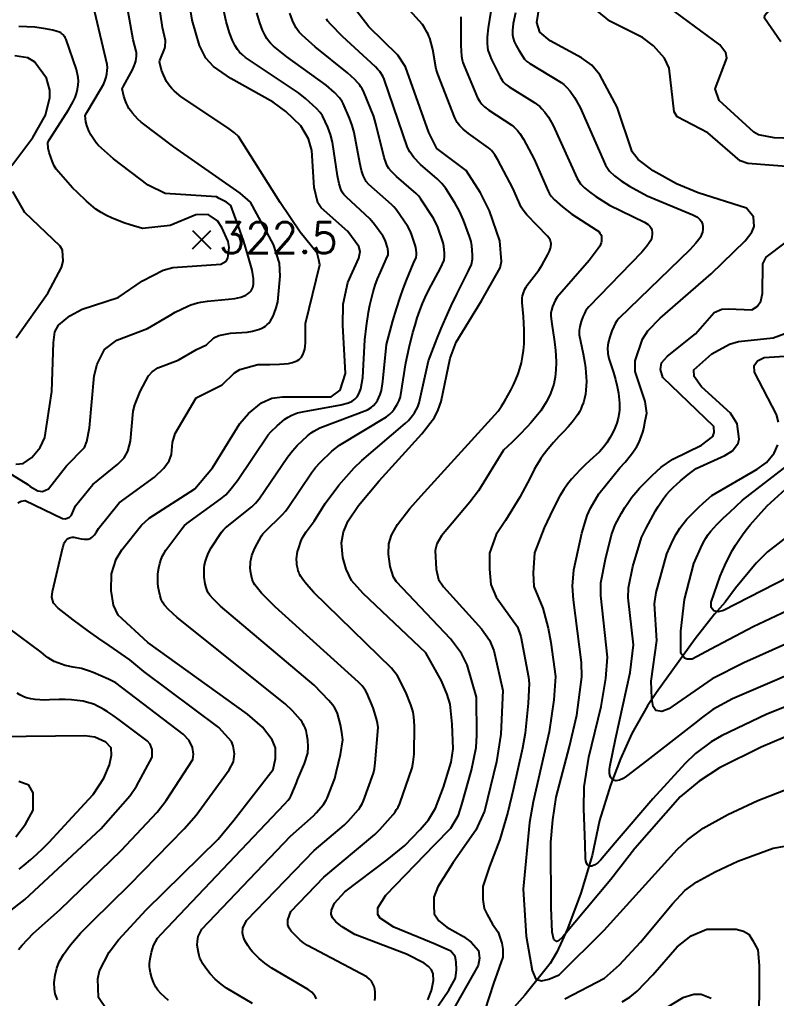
# Model space of a CAD drawing. Extents: x 197794 to 200030, y 561152 to 563931.
# Drawn here: x 199314.4 to 199535.1, y 561378.2 to 561663.4 of the extents above; entities that cross this region are included whole.
import ezdxf

# ---------------------------------------------------------------- set-up
doc = ezdxf.new("R2010")
doc.units = 0
for name, color, linetype in [('E0022112', 5, 'CONTINUOUS'), ('F0017111', 30, 'CONTINUOUS'), ('F0017114', 7, 'CONTINUOUS'), ('F0027132', 7, 'CONTINUOUS'), ('F0027217', 7, 'CONTINUOUS')]:
    doc.layers.add(name, color=color, linetype=linetype)
doc.styles.add('NGSW', font='romans.shx', dxfattribs={"bigfont": 'ngsw.shx'})

# ---------------------------------------------------------------- blocks, each defined once
blk = doc.blocks.new('F0027217')
at = {"layer": 'F0027217'}
for p, q in [((-2.652, 2.652), (2.652, -2.652)), ((-2.652, -2.652), (2.652, 2.652))]:
    blk.add_line(p, q, dxfattribs=at)

msp = doc.modelspace()

# ---------------------------------------------------------------- linework, layer by layer
at = {"layer": 'E0022112', "flags": 128}
msp.add_lwpolyline([(199548.03, 561520.37), (199532.52, 561508.29), (199529.25, 561504.99), (199523.17, 561497.78), (199520.18, 561493.64), (199517.03, 561490.13), (199511.46, 561482.98), (199500.18, 561467.35), (199497.53, 561463.42), (199492.96, 561455.37), (199489.64, 561448.04), (199486.79, 561440.33), (199483.56, 561430.06), (199481.35, 561419.84), (199478.07, 561408.92), (199474.2, 561398.47), (199471.11, 561391.66), (199469.15, 561388.37), (199461.78, 561379.17), (199456.31, 561373.04)], dxfattribs=at)
at = {"layer": 'F0017111'}
for points, elevation in [([(199357.874, 561377.62), (199356.671, 561378.631), (199355.613, 561379.657), (199354.764, 561380.583), (199354.116, 561381.479), (199353.559, 561382.651), (199353.035, 561384.168), (199352.623, 561385.624), (199352.387, 561386.691), (199352.288, 561387.485), (199352.298, 561388.369), (199352.48, 561389.748), (199352.881, 561391.676), (199353.485, 561393.654), (199354.687, 561395.782), (199355.686, 561396.959), (199391.68, 561434.799), (199392.756, 561436.016), (199393.244, 561436.674), (199393.406, 561436.932), (199393.622, 561437.354), (199395.185, 561441.003), (199395.454, 561441.918), (199397.531, 561446.627), (199398.503, 561449.651), (199398.566, 561451.545), (199398.456, 561453.481), (199398.237, 561455.112), (199397.979, 561456.285), (199397.719, 561457.055), (199397.455, 561457.628), (199397.172, 561458.149), (199396.839, 561458.675), (199396.329, 561459.348), (199393.979, 561461.998), (199391.85, 561464.085), (199360.382, 561489.188), (199357.865, 561491.548), (199356.694, 561492.83), (199356.111, 561493.658), (199355.72, 561494.47), (199355.381, 561495.516), (199355.088, 561496.805), (199354.873, 561498.094), (199354.756, 561499.163), (199354.716, 561500.048), (199354.747, 561501.704), (199354.827, 561502.58), (199355.008, 561503.625), (199355.321, 561504.883), (199355.722, 561506.146), (199356.139, 561507.173), (199356.558, 561507.976), (199357.064, 561508.791), (199361.71, 561515.025), (199362.46, 561515.864), (199363.242, 561516.576), (199373.163, 561523.753), (199374.581, 561524.976), (199375.748, 561526.264), (199378.025, 561529.108), (199386.912, 561542.406), (199387.693, 561543.308), (199389.496, 561545.047), (199391.816, 561546.962), (199392.778, 561547.589), (199393.639, 561548.049), (199394.488, 561548.435), (199395.425, 561548.772), (199396.952, 561549.139), (199408.079, 561551.18), (199410.337, 561551.735), (199411.439, 561552.219), (199412.186, 561552.775), (199412.824, 561553.453), (199413.384, 561554.354), (199413.954, 561555.823), (199414.528, 561559.157), (199415.09, 561570.096), (199415.601, 561574.142), (199416.212, 561578.158), (199416.587, 561580.145), (199417.024, 561582.113), (199417.536, 561584.058), (199418.136, 561585.977), (199418.845, 561587.903), (199419.631, 561589.805), (199421.334, 561593.571), (199421.879, 561594.852), (199421.95, 561595.334), (199421.93, 561595.749), (199421.813, 561596.612), (199421.731, 561597.004), (199421.135, 561598.882), (199420.859, 561599.52), (199420.309, 561600.405), (199417.912, 561603.701), (199416.554, 561605.319), (199409.745, 561611.608), (199408.991, 561612.425), (199408.535, 561613.095), (199408.111, 561614.011), (199407.64, 561615.51), (199407.134, 561617.85), (199405.713, 561627.647), (199405.138, 561629.957), (199404.364, 561632), (199402.763, 561635.304), (199402.084, 561636.307), (199401.049, 561637.441), (199397.841, 561640.438), (199395.764, 561642.014), (199380.318, 561652.315), (199379.293, 561653.204), (199378.596, 561653.916), (199377.977, 561654.688), (199377.313, 561655.737), (199376.555, 561657.277), (199375.689, 561659.537), (199374.713, 561662.849), (199368.491, 561691.657)], 295), ([(199325.452, 561377.796), (199325.152, 561378.53), (199324.859, 561379.506), (199324.596, 561380.942), (199324.544, 561382.844), (199324.807, 561384.997), (199325.287, 561387.02), (199325.999, 561388.846), (199327.27, 561390.994), (199329.324, 561393.83), (199332.201, 561397.221), (199335.738, 561400.675), (199346.482, 561411.349), (199362.415, 561427.595), (199365.932, 561431.593), (199375.539, 561444.795), (199376.823, 561447.158), (199377.1, 561449.511), (199376.744, 561451.829), (199376.197, 561453.034), (199372.578, 561457.154), (199350.644, 561473.456), (199346.57, 561476.871), (199340.532, 561481.006), (199337.535, 561483.102), (199334.564, 561485.235), (199330.103, 561488.556), (199325.682, 561491.933), (199324.32, 561493.355), (199323.877, 561495.15), (199324.042, 561496.744), (199327.057, 561509.566), (199327.097, 561509.817), (199327.337, 561510.632), (199327.505, 561511.003), (199327.71, 561511.346), (199327.957, 561511.657), (199328.248, 561511.933), (199328.589, 561512.171), (199328.972, 561512.363), (199329.382, 561512.5), (199329.803, 561512.57), (199330.232, 561512.569), (199330.659, 561512.508), (199331.506, 561512.287), (199332.374, 561512.114), (199333.219, 561511.994), (199334.02, 561511.981), (199334.397, 561512.031), (199334.754, 561512.129), (199335.172, 561512.323), (199335.559, 561512.591), (199335.92, 561512.923), (199336.259, 561513.307), (199336.889, 561514.191), (199337.484, 561515.159), (199343.448, 561522.553), (199353.783, 561530.123), (199356.52, 561532.736), (199358.028, 561534.877), (199358.698, 561536.705), (199359.013, 561540.167), (199359.828, 561542.815), (199365.885, 561553.237), (199373.463, 561557.002), (199377.098, 561560.438), (199378.683, 561561.454), (199383.886, 561562.875), (199387.373, 561562.933), (199390.204, 561562.989), (199391.556, 561563.076), (199392.83, 561563.236), (199394.002, 561563.492), (199394.542, 561563.663), (199395.046, 561563.867), (199395.512, 561564.108), (199395.936, 561564.387), (199396.316, 561564.709), (199396.647, 561565.075), (199397.06, 561565.73), (199397.367, 561566.484), (199397.582, 561567.324), (199397.722, 561568.234), (199397.801, 561569.202), (199397.835, 561570.212), (199397.826, 561572.303), (199397.782, 561574.836), (199401.947, 561591.894), (199401.694, 561593.409), (199401.189, 561595.302), (199396.264, 561601.485), (199390.455, 561610.066), (199378.264, 561629.281), (199377.065, 561630.368), (199375.147, 561631.814), (199361.596, 561640.913), (199360.298, 561641.937), (199359.482, 561642.662), (199358.846, 561643.301), (199358.288, 561643.95), (199357.778, 561644.64), (199357.31, 561645.39), (199356.855, 561646.243), (199356.381, 561647.279), (199355.862, 561648.66), (199355.212, 561651.063), (199355.345, 561651.479), (199356.744, 561655.104), (199356.86, 561655.55), (199356.925, 561655.932), (199356.999, 561656.745), (199356.998, 561657.068), (199356.968, 561657.346), (199356.113, 561661.103), (199353.183, 561681.128)], 305), ([(199313.962, 561522.558), (199314.875, 561523.09), (199316.092, 561523.242), (199326.911, 561518.004), (199327.823, 561517.912), (199328.993, 561518.39), (199329.55, 561518.997), (199330.701, 561521.693), (199335.788, 561527.947), (199343.077, 561533.843), (199344.959, 561535.707), (199346.048, 561537.691), (199346.746, 561540.582), (199347.564, 561549.321), (199348, 561551.189), (199349.616, 561555.077), (199351.988, 561559.563), (199353.073, 561560.74), (199354.79, 561561.893), (199360.72, 561564.184), (199365.995, 561567.303), (199368.912, 561568.59), (199371.121, 561570.683), (199372.5, 561571.382), (199375.982, 561572.049), (199379.261, 561572.212), (199380.839, 561572.365), (199382.342, 561572.603), (199383.746, 561572.955), (199384.404, 561573.183), (199385.026, 561573.45), (199385.612, 561573.76), (199386.158, 561574.116), (199386.66, 561574.521), (199387.115, 561574.98), (199387.585, 561575.585), (199387.996, 561576.257), (199388.357, 561576.987), (199388.675, 561577.765), (199389.22, 561579.428), (199389.697, 561581.168), (199390.455, 561588.614), (199390.202, 561592.399), (199388.434, 561597.825), (199381.741, 561610.192), (199378.71, 561612.842), (199359.417, 561626.273), (199349.909, 561633.488), (199348.926, 561634.388), (199347.341, 561636.12), (199346.765, 561636.861), (199346.333, 561637.522), (199345.963, 561638.201), (199345.602, 561638.966), (199345.226, 561639.89), (199344.822, 561641.114), (199344.379, 561643.232), (199344.736, 561644.019), (199347.317, 561648.749), (199347.865, 561649.932), (199348.132, 561650.664), (199348.294, 561651.307), (199348.425, 561652.008), (199348.513, 561652.674), (199348.537, 561653.215), (199348.501, 561653.677), (199348.409, 561654.162), (199347.572, 561657.523), (199344.766, 561673.389)], 310), ([(199536.377, 561656.912), (199531.678, 561663.773), (199531.727, 561664.686), (199532.967, 561666.14), (199542.913, 561673.651)], 235), ([(199452.6, 561670.76), (199451.063, 561661.032), (199450.794, 561658.295), (199450.755, 561656.488), (199450.832, 561655.329), (199450.996, 561654.463), (199451.324, 561653.471), (199451.975, 561651.93), (199454.629, 561646.517), (199455.117, 561645.723), (199455.553, 561645.169), (199456.167, 561644.592), (199457.21, 561643.797), (199464.695, 561639.149), (199465.49, 561638.592), (199466.095, 561638.089), (199466.757, 561637.435), (199467.58, 561636.453), (199468.638, 561634.915), (199469.995, 561632.543), (199476.978, 561617.118), (199477.977, 561615.559), (199479.119, 561614.413), (199480.639, 561613.167), (199482.481, 561611.829), (199486.444, 561609.342), (199496.664, 561604.361), (199497.72, 561603.699), (199498.227, 561603.19), (199498.571, 561602.657), (199498.802, 561602.067), (199498.91, 561601.437), (199498.916, 561600.791), (199498.83, 561600.152), (199498.653, 561599.535), (199498.392, 561598.945), (199498.034, 561598.33), (199497.337, 561597.396), (199495.836, 561595.634), (199480.391, 561579.692), (199479.88, 561579.038), (199479.497, 561578.461), (199479.134, 561577.781), (199478.701, 561576.771), (199478.207, 561575.401), (199477.794, 561573.991), (199477.59, 561572.793), (199477.621, 561571.545), (199478.794, 561566.004), (199479.258, 561563.276), (199479.439, 561561.929), (199479.578, 561560.597), (199479.667, 561559.282), (199479.702, 561557.985), (199479.677, 561556.71), (199479.584, 561555.457), (199479.419, 561554.23), (199479.175, 561553.03), (199478.846, 561551.859), (199478.426, 561550.719), (199478.064, 561549.918), (199477.655, 561549.133), (199477.201, 561548.363), (199476.707, 561547.608), (199475.608, 561546.134), (199474.382, 561544.705), (199473.056, 561543.31), (199471.653, 561541.941), (199470.092, 561540.162), (199468.571, 561538.357), (199467.131, 561536.499), (199466.454, 561535.541), (199465.812, 561534.56), (199465.137, 561533.431), (199464.5, 561532.277), (199463.29, 561529.926), (199460.26, 561524.27), (199456.17, 561517.49), (199453.42, 561513.4), (199451.49, 561507.96), (199451.49, 561503.23), (199451.84, 561498.84), (199453.42, 561495.16), (199459.65, 561486.49), (199460.6, 561483.7), (199462.81, 561471.77), (199462.99, 561469.97), (199462.72, 561464.2), (199461.83, 561455.52), (199461.07, 561451.09), (199458.33, 561439.01), (199456.82, 561432.5), (199454.5, 561424.54), (199451.43, 561416.68), (199449.55, 561410.77), (199449.55, 561407), (199449.94, 561404.41), (199450.81, 561402.68), (199452.3, 561399.85), (199453.95, 561397.49), (199455.09, 561394.3), (199455.38, 561392.6), (199455.31, 561390.25), (199452.64, 561382.52), (199450.05, 561374.83)], 260), ([(199436.51, 561376.02), (199439.61, 561380.58), (199441.5, 561384.08), (199441.86, 561386.51), (199441.77, 561388.76), (199441.41, 561390.47), (199440.15, 561391.99), (199435.57, 561393.97), (199423.61, 561398.99), (199419.56, 561401.56), (199418.92, 561402.66), (199418.92, 561403.4), (199418.92, 561404.59), (199421.22, 561408.27), (199435.56, 561423.09), (199440.14, 561427.83), (199442.45, 561431.61), (199443.43, 561434.75), (199446.24, 561444.7), (199447.53, 561451.28), (199447.76, 561454.88), (199447.64, 561465.98), (199444.92, 561475.38), (199443.33, 561478.68), (199440.13, 561482.96), (199424.3, 561499.58), (199423.5, 561500.94), (199422.54, 561504.09), (199422.03, 561507.63), (199422.08, 561510.62), (199422.85, 561513.22), (199424.62, 561516.31), (199428.26, 561520.94), (199431.507, 561524.661), (199453.967, 561549.285), (199454.967, 561550.794), (199455.921, 561552.315), (199456.823, 561553.849), (199457.666, 561555.399), (199458.443, 561556.965), (199459.148, 561558.549), (199459.774, 561560.154), (199460.315, 561561.78), (199460.765, 561563.43), (199461.116, 561565.105), (199461.389, 561567.013), (199461.546, 561568.95), (199461.605, 561570.913), (199461.581, 561572.896), (199461.491, 561574.897), (199461.352, 561576.91), (199460.992, 561580.957), (199461.023, 561582.36), (199461.112, 561582.95), (199461.277, 561583.518), (199461.808, 561584.844), (199462.038, 561585.33), (199462.222, 561585.665), (199462.45, 561586.006), (199465.796, 561590.365), (199466.806, 561591.927), (199468.481, 561594.973), (199468.943, 561595.935), (199469.157, 561596.462), (199469.264, 561596.814), (199469.34, 561597.147), (199469.388, 561597.49), (199469.405, 561597.84), (199469.392, 561598.192), (199469.345, 561598.539), (199469.256, 561598.872), (199469.13, 561599.187), (199468.969, 561599.491), (199468.733, 561599.838), (199468.348, 561600.306), (199462.344, 561606.522), (199461.548, 561607.487), (199461.043, 561608.188), (199460.703, 561608.778), (199458.298, 561614.305), (199453.912, 561622.506), (199452.987, 561624.001), (199452.427, 561624.795), (199452.034, 561625.276), (199451.682, 561625.645), (199451.21, 561626.044), (199445.306, 561630.226), (199443.798, 561631.432), (199442.78, 561632.413), (199442.077, 561633.369), (199441.328, 561634.773), (199436.363, 561647.502), (199435.94, 561648.963), (199434.911, 561654.706), (199434.027, 561657.932), (199433.802, 561658.587), (199433.589, 561659.103), (199433.312, 561659.664), (199432.416, 561661.161), (199431.88, 561661.933), (199425.324, 561669.296)], 270), ([(199542.565, 561628.654), (199534.491, 561628.921), (199529.886, 561629.843), (199528.518, 561630.563), (199518.389, 561639.843), (199517.29, 561643.252), (199520.62, 561652.106), (199520.383, 561653.735), (199518.608, 561656.058), (199502.03, 561668.256)], 240), ([(199307.616, 561533.616), (199316.878, 561527.91), (199317.538, 561527.339), (199319.73, 561526.071), (199321.099, 561525.933), (199322.853, 561526.65), (199328.128, 561533.341), (199333.398, 561538.677), (199334.068, 561540.506), (199334.794, 561544.459), (199336.172, 561559.562), (199337.087, 561562.975), (199339.235, 561567.29), (199342.836, 561569.972), (199351.731, 561573.408), (199358.005, 561577.118), (199359.806, 561578.113), (199361.623, 561579.056), (199363.471, 561579.892), (199364.413, 561580.254), (199365.368, 561580.57), (199366.322, 561580.831), (199367.29, 561581.048), (199369.259, 561581.372), (199371.258, 561581.593), (199373.273, 561581.764), (199375.337, 561581.898), (199377.243, 561582.14), (199378.122, 561582.312), (199378.942, 561582.526), (199379.697, 561582.784), (199380.38, 561583.091), (199380.985, 561583.453), (199381.505, 561583.873), (199381.934, 561584.356), (199382.266, 561584.907), (199382.437, 561585.332), (199382.56, 561585.791), (199382.639, 561586.28), (199382.677, 561586.798), (199382.641, 561587.91), (199382.479, 561589.11), (199382.215, 561590.38), (199381.875, 561591.702), (199381.069, 561594.434), (199379.846, 561598.709), (199378.189, 561603.363), (199376.062, 561609.211), (199374.799, 561610.22), (199372.652, 561611.23), (199371.895, 561611.735), (199356.866, 561612.744), (199351.972, 561615.183), (199341.844, 561622.784), (199337.452, 561626.697), (199336.757, 561627.501), (199336.155, 561628.319), (199335.199, 561629.808), (199334.886, 561630.407), (199334.615, 561631.013), (199334.071, 561632.5), (199333.782, 561633.568), (199333.546, 561635.402), (199334.028, 561636.364), (199338.073, 561642.997), (199338.955, 561644.686), (199339.388, 561645.726), (199339.652, 561646.628), (199339.869, 561647.611), (199340.021, 561648.559), (199340.057, 561649.394), (199339.961, 561650.259), (199336.377, 561665.541)], 315), ([(199382.339, 561376.754), (199374.799, 561381.175), (199373.167, 561382.362), (199371.501, 561383.787), (199369.962, 561385.394), (199368.731, 561386.995), (199367.877, 561388.324), (199367.36, 561389.263), (199367.042, 561389.971), (199366.799, 561390.68), (199366.582, 561391.556), (199366.393, 561392.627), (199366.265, 561393.766), (199366.269, 561394.907), (199366.547, 561396.234), (199367.624, 561398.355), (199393.426, 561425.45), (199400.093, 561431.435), (199400.919, 561432.278), (199403.084, 561434.743), (199403.389, 561435.162), (199403.872, 561435.941), (199404.162, 561436.538), (199406.349, 561442.25), (199406.586, 561443.134), (199406.8, 561444.394), (199407.974, 561449.238), (199408.673, 561453.508), (199408.449, 561455.674), (199408.031, 561457.893), (199407.546, 561459.791), (199407.099, 561461.178), (199406.726, 561462.093), (199406.357, 561462.782), (199405.763, 561463.619), (199404.593, 561465.005), (199400.31, 561469.47), (199373.018, 561492.478), (199370.872, 561494.597), (199369.894, 561495.723), (199369.415, 561496.425), (199369.1, 561497.083), (199368.823, 561497.919), (199368.576, 561498.96), (199368.272, 561500.906), (199368.214, 561502.312), (199368.278, 561503.694), (199368.4, 561504.535), (199368.638, 561505.585), (199369.013, 561506.781), (199369.554, 561508.042), (199370.342, 561509.472), (199373.349, 561514.01), (199373.924, 561514.728), (199374.512, 561515.326), (199382.115, 561521.481), (199383.24, 561522.529), (199384.247, 561523.732), (199392.577, 561535.937), (199393.998, 561537.78), (199395.389, 561539.27), (199398.397, 561542.119), (199399.446, 561542.953), (199400.283, 561543.511), (199401.085, 561543.982), (199401.974, 561544.432), (199415.909, 561549.736), (199416.918, 561550.351), (199417.624, 561550.969), (199418.244, 561551.668), (199418.77, 561552.44), (199419.213, 561553.273), (199419.6, 561554.175), (199419.968, 561555.302), (199420.379, 561557.981), (199421.455, 561568.773), (199423.294, 561575.658), (199424.297, 561579.072), (199425.402, 561582.451), (199426.311, 561584.956), (199427.276, 561587.443), (199429.303, 561592.382), (199430.05, 561594.094), (199430.151, 561594.852), (199430.127, 561595.561), (199429.959, 561597.015), (199429.817, 561597.684), (199428.762, 561600.908), (199428.331, 561601.887), (199427.615, 561603.092), (199424.243, 561608.016), (199423.598, 561608.802), (199422.909, 561609.506), (199416.261, 561615.39), (199415.528, 561616.251), (199415.074, 561616.991), (199414.637, 561617.962), (199414.152, 561619.445), (199413.621, 561621.666), (199412.022, 561630.453), (199411.433, 561632.569), (199410.672, 561634.627), (199408.786, 561638.926), (199408.47, 561639.486), (199408.123, 561640.004), (199407.679, 561640.567), (199406.22, 561642.105), (199403.864, 561644.263), (199392.334, 561652.559), (199388.489, 561655.633), (199387.618, 561656.482), (199387.029, 561657.164), (199386.502, 561657.904), (199385.926, 561658.903), (199385.256, 561660.352), (199384.478, 561662.453), (199383.603, 561665.395)], 290), ([(199400.966, 561378.069), (199400.632, 561378.735), (199400.207, 561379.381), (199399.619, 561380.019), (199398.537, 561380.816), (199388.002, 561387.019), (199385.982, 561388.489), (199384.327, 561389.875), (199382.313, 561391.828), (199381.785, 561392.456), (199380.949, 561393.653), (199380.246, 561394.878), (199379.932, 561395.544), (199379.652, 561396.319), (199379.472, 561397.301), (199379.578, 561398.655), (199380.561, 561400.928), (199400.292, 561421.273), (199409.044, 561428.677), (199410.207, 561429.844), (199413.244, 561433.267), (199413.669, 561433.852), (199414.333, 561434.945), (199414.726, 561435.785), (199417.612, 561443.839), (199417.908, 561445.089), (199418.145, 561446.87), (199419.005, 561457.184), (199418.811, 561458.448), (199418.515, 561459.704), (199417.5, 561462.91), (199415.701, 561467.21), (199415.28, 561467.944), (199414.842, 561468.589), (199414.306, 561469.257), (199413.26, 561470.354), (199388.962, 561492.252), (199384.982, 561496.323), (199383.048, 561498.669), (199382.692, 561499.234), (199382.458, 561499.747), (199382.247, 561500.389), (199382.05, 561501.19), (199381.785, 561502.703), (199381.714, 561503.792), (199381.738, 561504.86), (199381.807, 561505.507), (199381.951, 561506.317), (199382.184, 561507.249), (199382.525, 561508.238), (199383.027, 561509.363), (199385.005, 561513.01), (199385.401, 561513.6), (199385.802, 561514.087), (199391.109, 561519.237), (199391.978, 561520.184), (199392.782, 561521.238), (199399.538, 561531.295), (199400.75, 561532.85), (199402.074, 561534.319), (199405.514, 561537.683), (199407.724, 561539.364), (199421.377, 561547.69), (199422.361, 561548.462), (199423.035, 561549.138), (199423.643, 561549.865), (199424.183, 561550.645), (199424.654, 561551.476), (199425.071, 561552.371), (199425.474, 561553.494), (199427.1, 561563.414), (199428.075, 561567.824), (199429.144, 561572.198), (199429.744, 561574.359), (199430.401, 561576.498), (199431.13, 561578.609), (199431.94, 561580.688), (199433.116, 561583.319), (199434.408, 561585.905), (199437.188, 561591), (199438.209, 561593.29), (199438.352, 561594.344), (199438.328, 561595.345), (199438.111, 561597.393), (199437.909, 561598.338), (199436.406, 561602.887), (199435.84, 561604.192), (199435.012, 561605.652), (199431.481, 561611.117), (199430.821, 561611.98), (199430.082, 561612.764), (199424.365, 561617.662), (199422.856, 561619.096), (199422.108, 561620.029), (199421.646, 561620.831), (199421.199, 561621.814), (199420.704, 561623.21), (199418.363, 561633.045), (199417.731, 561635.108), (199414.748, 561642.564), (199414.371, 561643.239), (199413.977, 561643.843), (199413.53, 561644.443), (199412.964, 561645.103), (199412.194, 561645.911), (199410.074, 561647.904), (199400.596, 561655.438), (199396.83, 561658.816), (199395.979, 561659.735), (199395.47, 561660.409), (199395.034, 561661.117), (199394.04, 561663.146), (199393.198, 561665.283)], 285), ([(199459.008, 561665.331), (199458.376, 561662.248), (199458.176, 561660.216), (199458.191, 561658.915), (199458.338, 561657.96), (199458.643, 561657.007), (199459.199, 561655.825), (199459.977, 561654.445), (199461.65, 561651.878), (199461.956, 561651.529), (199462.377, 561651.15), (199463.197, 561650.556), (199472.402, 561645.058), (199473.132, 561644.488), (199473.932, 561643.74), (199474.934, 561642.581), (199476.246, 561640.687), (199477.928, 561637.742), (199485.29, 561620.941), (199486.463, 561619.209), (199487.919, 561617.86), (199489.88, 561616.395), (199492.26, 561614.839), (199497.388, 561611.994), (199510.722, 561606.539), (199512.108, 561605.792), (199512.775, 561605.192), (199513.229, 561604.549), (199513.531, 561603.831), (199513.669, 561603.059), (199513.671, 561602.267), (199513.552, 561601.483), (199513.309, 561600.729), (199512.956, 561600.011), (199512.482, 561599.274), (199511.621, 561598.215), (199509.833, 561596.288), (199489.269, 561576.399), (199488.619, 561575.583), (199488.136, 561574.861), (199487.682, 561574.007), (199487.148, 561572.734), (199486.545, 561571.008), (199486.052, 561569.228), (199485.829, 561567.714), (199485.921, 561566.138), (199486.296, 561564.69), (199487.599, 561560.577), (199488.181, 561558.538), (199488.678, 561556.518), (199489.063, 561554.525), (199489.308, 561552.566), (199489.369, 561551.6), (199489.384, 561550.646), (199489.35, 561549.703), (199489.263, 561548.773), (199488.997, 561547.251), (199488.584, 561545.764), (199488.035, 561544.31), (199487.358, 561542.885), (199486.565, 561541.489), (199485.664, 561540.118), (199484.666, 561538.77), (199483.58, 561537.443), (199480.704, 561534.884), (199479.298, 561533.581), (199477.93, 561532.251), (199476.613, 561530.885), (199475.359, 561529.473), (199474.181, 561528.005), (199473.092, 561526.474), (199471.985, 561524.678), (199470.974, 561522.814), (199469.109, 561518.97), (199467.43, 561515.28), (199464.59, 561508.06), (199464.15, 561502.16), (199464.37, 561498.23), (199467, 561491.89), (199468.6, 561486.12), (199469.37, 561481.88), (199470.67, 561471.97), (199470.2, 561465.25), (199468.86, 561455.84), (199464.17, 561435.53), (199463.13, 561429.47), (199461.26, 561410.01), (199462.15, 561396.37), (199463.89, 561386.31), (199464.96, 561383.86), (199466.65, 561383.32), (199468.79, 561383.78), (199471.73, 561385.1), (199484.85, 561398.06), (199501.63, 561416.57), (199506.16, 561421.56), (199509.16, 561424.43), (199513.72, 561427.79), (199520.94, 561431.77), (199529.68, 561435.83), (199538.97, 561439.42)], 255), ([(199540.461, 561620.368), (199526.769, 561621.497), (199524.55, 561622.219), (199515.132, 561630.409), (199506.217, 561635.087), (199505.325, 561636.526), (199503.818, 561649.265), (199502.457, 561652.161), (199499.262, 561655.786), (199496.03, 561658.186), (199486.546, 561662.977), (199482.873, 561665.949)], 245), ([(199418.005, 561377.651), (199418.089, 561378.443), (199418.115, 561379.251), (199418.084, 561380.067), (199417.982, 561380.884), (199417.786, 561381.693), (199417.468, 561382.476), (199417.013, 561383.207), (199416.424, 561383.865), (199415.655, 561384.483), (199398.41, 561393.627), (199397.251, 561394.402), (199396.287, 561395.174), (199394.356, 561396.997), (199393.634, 561397.814), (199393.085, 561398.632), (199392.684, 561399.645), (199392.609, 561401.073), (199393.498, 561403.5), (199403.123, 561413.519), (199417.994, 561425.92), (199419.495, 561427.41), (199423.404, 561431.791), (199423.948, 561432.543), (199424.383, 561433.222), (199424.795, 561433.949), (199425.29, 561435.031), (199428.875, 561445.428), (199429.23, 561447.043), (199429.491, 561449.346), (199429.572, 561457.641), (199429.405, 561460.284), (199429.194, 561461.612), (199428.927, 561462.622), (199428.545, 561463.791), (199427.025, 561467.47), (199424.626, 561472.18), (199422.878, 561474.432), (199400.26, 561496.453), (199398.082, 561498.908), (199397.051, 561500.265), (199396.486, 561501.108), (199396.167, 561501.644), (199395.972, 561502.028), (199395.823, 561502.391), (199395.678, 561502.835), (199395.532, 561503.392), (199395.304, 561504.498), (199395.248, 561504.995), (199395.227, 561506.269), (199395.272, 561506.99), (199395.364, 561507.704), (199395.508, 561508.426), (199395.728, 561509.244), (199396.424, 561511.31), (199396.828, 561512.256), (199397.309, 561513.125), (199397.965, 561514.128), (199400.316, 561517.269), (199403.587, 561522.368), (199407.553, 561527.775), (199411.995, 561532.808), (199414.233, 561534.942), (199426.892, 561545.664), (199427.806, 561546.573), (199429.043, 561548.062), (199429.596, 561548.851), (199430.095, 561549.678), (199430.543, 561550.568), (199430.981, 561551.687), (199433.697, 561563.957), (199436.116, 561570.282), (199437.375, 561573.423), (199438.693, 561576.537), (199440.257, 561579.99), (199441.895, 561583.41), (199445.296, 561590.195), (199446.239, 561592.075), (199446.54, 561593.549), (199446.546, 561594.828), (199446.304, 561597.495), (199446.076, 561598.7), (199445.648, 561600.196), (199443.896, 561604.996), (199442.694, 561607.61), (199441.364, 561610.044), (199438.703, 561614.188), (199437.586, 561615.62), (199436.162, 561616.999), (199431.352, 561621.126), (199429.353, 561623.194), (199428.212, 561624.813), (199427.559, 561626.14), (199420.772, 561646.064), (199420.32, 561646.912), (199419.439, 561648.243), (199418.936, 561648.879), (199418.212, 561649.663), (199408.561, 561658.452), (199405.073, 561662.043), (199404.357, 561662.951), (199403.946, 561663.601)], 280), ([(199443.143, 561664.222), (199443.142, 561655.815), (199443.34, 561652.705), (199443.48, 561651.709), (199443.664, 561650.933), (199444.026, 561649.878), (199447.996, 561640.606), (199448.606, 561639.532), (199449.177, 561638.78), (199449.999, 561637.998), (199451.286, 561636.992), (199457.973, 561632.583), (199458.599, 561632.109), (199459.077, 561631.671), (199459.607, 561631.098), (199460.312, 561630.176), (199461.346, 561628.54), (199464.447, 561622.687), (199468.594, 561613.375), (199468.992, 561612.587), (199469.525, 561611.837), (199470.318, 561610.965), (199472.701, 561608.819), (199475.499, 561606.69), (199482.606, 561602.183), (199483.333, 561601.606), (199483.678, 561601.189), (199483.914, 561600.764), (199484.073, 561600.303), (199484.151, 561599.814), (199484.16, 561599.315), (199484.109, 561598.821), (199483.996, 561598.341), (199483.828, 561597.88), (199483.596, 561597.396), (199483.14, 561596.666), (199480.491, 561593.158), (199471.161, 561582.515), (199470.859, 561582.063), (199470.586, 561581.556), (199469.868, 561579.795), (199469.535, 561578.755), (199469.351, 561577.871), (199469.322, 561576.952), (199469.622, 561574.777), (199470.314, 561570.203), (199470.59, 561567.937), (199470.784, 561565.698), (199470.866, 561563.495), (199470.81, 561561.336), (199470.722, 561560.276), (199470.588, 561559.231), (199470.406, 561558.2), (199470.172, 561557.187), (199469.763, 561555.826), (199469.256, 561554.496), (199468.659, 561553.195), (199467.977, 561551.921), (199467.216, 561550.672), (199466.384, 561549.447), (199465.487, 561548.242), (199464.532, 561547.055), (199463.524, 561545.886), (199462.471, 561544.731), (199460.254, 561542.456), (199457.933, 561540.215), (199455.56, 561537.99), (199448.28, 561526.13), (199445.76, 561522.75), (199437.48, 561513), (199436.15, 561510.69), (199435.58, 561508.74), (199435.88, 561503.24), (199436.55, 561500.28), (199438.01, 561498.16), (199449.08, 561485.92), (199451.49, 561482.59), (199452.76, 561479.54), (199455.32, 561467.97), (199454.79, 561455.2), (199453.49, 561447.1), (199449.99, 561432.81), (199447.5, 561427.23), (199440.82, 561417.81), (199436.37, 561410.73), (199435.25, 561407.69), (199435.25, 561405.26), (199435.36, 561402.83), (199436.67, 561400.81), (199439, 561398.99), (199443.86, 561396.26), (199446.08, 561394.64), (199448.26, 561392.15), (199448.51, 561389.89), (199448.14, 561387.76), (199436.62, 561367.44)], 265), ([(199313.297, 561533.891), (199315.451, 561534.018), (199317.975, 561535.801), (199320.468, 561538.735), (199321.837, 561541.648), (199323.847, 561555.022), (199324.358, 561569.344), (199324.758, 561572.401), (199325.798, 561574.383), (199329.097, 561577.105), (199332.666, 561578.997), (199343.172, 561582.459), (199350.235, 561587.309), (199356.349, 561590.432), (199359.168, 561591.175), (199373.126, 561592.092), (199374.713, 561593.028), (199375.206, 561593.884), (199375.572, 561597.016), (199375.238, 561598.78), (199373.426, 561602.836), (199372.141, 561604.741), (199369.462, 561606.557), (199365.849, 561606.547), (199358.354, 561603.419), (199350.232, 561602.494), (199346.647, 561603.601), (199344.88, 561604.194), (199343.142, 561604.835), (199341.445, 561605.54), (199339.797, 561606.323), (199338.21, 561607.203), (199336.692, 561608.193), (199335.272, 561609.285), (199333.909, 561610.469), (199331.281, 561612.991), (199329.822, 561614.42), (199325.094, 561619.839), (199324.535, 561620.788), (199324.019, 561621.942), (199323.502, 561623.301), (199323.064, 561624.671), (199322.764, 561625.953), (199322.714, 561627.572), (199323.174, 561628.473), (199328.718, 561637.072), (199329.992, 561639.342), (199330.616, 561640.719), (199330.989, 561641.877), (199331.295, 561643.138), (199331.519, 561644.372), (199331.592, 561645.455), (199331.489, 561646.559), (199330.987, 561648.841), (199328.036, 561657.58), (199327.774, 561658.168), (199327.584, 561658.454), (199327.382, 561658.7), (199327.165, 561658.933), (199326.934, 561659.15), (199326.689, 561659.349), (199326.429, 561659.528), (199326.081, 561659.706), (199325.416, 561659.938), (199324.131, 561660.281), (199322.012, 561660.713), (199318.852, 561661.137), (199314.258, 561661.401)], 320), ([(199552.64, 561469.08), (199532.34, 561461.03), (199519.08, 561454.7), (199516.07, 561452.92), (199511.5, 561449.56), (199508.48, 561446.69), (199499.09, 561436.33), (199488.11, 561423.5), (199483.78, 561418.51), (199483.02, 561417.76), (199482.17, 561417.12), (199481.31, 561416.77), (199480.44, 561416.79), (199480, 561417.12), (199479.72, 561417.62), (199479.55, 561418.27), (199479.48, 561418.94), (199479.32, 561423.06), (199478.97, 561433.59), (199479.1, 561439.85), (199480.39, 561448.54), (199484.01, 561463.25), (199485.36, 561471.45), (199485.91, 561477.59), (199483.88, 561495.61), (199483.92, 561499.28), (199485.26, 561506.2), (199487.06, 561513.28), (199488.09, 561516.23), (199489.938, 561519.589), (199490.918, 561521.228), (199491.964, 561522.816), (199492.993, 561524.213), (199494.087, 561525.562), (199495.237, 561526.869), (199496.434, 561528.141), (199498.929, 561530.609), (199501.498, 561533.022), (199504.904, 561535.328), (199513.251, 561539.354), (199516.536, 561541.959), (199517.011, 561543.044), (199516.865, 561544.826), (199501.996, 561559.132), (199501.302, 561561.424), (199501.657, 561563.34), (199503.35, 561565.317), (199511.57, 561571.861), (199516.978, 561578.068), (199519.177, 561579.007), (199521.121, 561579.166), (199527.989, 561578.781), (199529.497, 561579.766), (199530.536, 561581.356), (199531.03, 561583.583), (199531.186, 561592.215), (199532.158, 561594.211), (199537.713, 561598.33)], 245), ([(199549.7, 561477.24), (199522.3, 561465.46), (199516.57, 561462.41), (199513.15, 561459.89), (199512.12, 561458.94), (199497.24, 561447.44), (199491.39, 561442.98), (199490.39, 561442.33), (199489.32, 561441.82), (199488.3, 561441.64), (199487.36, 561441.86), (199486.72, 561442.66), (199486.44, 561443.71), (199486.44, 561444.96), (199486.61, 561446.21), (199488.22, 561453.79), (199492.47, 561473.14), (199493.46, 561481.21), (199491.94, 561494.93), (199491.96, 561497.87), (199493.3, 561504.01), (199495.75, 561512.47), (199497.168, 561515.176), (199498.487, 561517.764), (199499.868, 561520.3), (199500.602, 561521.532), (199501.374, 561522.732), (199502.194, 561523.893), (199503.069, 561525.007), (199504.009, 561526.077), (199505.004, 561527.101), (199506.046, 561528.085), (199507.128, 561529.036), (199509.38, 561530.867), (199511.694, 561532.644), (199520.126, 561536.392), (199522.297, 561537.758), (199523.958, 561539.975), (199524.279, 561541.195), (199523.666, 561545.66), (199521.715, 561548.677), (199513.243, 561556.355), (199511.121, 561559.363), (199511.022, 561561.342), (199516.323, 561566.007), (199521.423, 561568.872), (199524.061, 561569.651), (199534.172, 561570.645), (199538.641, 561572.348)], 240), ([(199535.748, 561546.119), (199535.113, 561548.316), (199528.685, 561560.699), (199528.621, 561562.64), (199529.643, 561563.989), (199531.523, 561564.94), (199546.396, 561565.931)], 235), ([(199546.76, 561485.4), (199525.59, 561475.97), (199516.39, 561471.3), (199503.75, 561462.59), (199501.72, 561461.78), (199499.92, 561462.07), (199499.16, 561463.23), (199498.75, 561465.61), (199498.57, 561470.6), (199500.25, 561482.53), (199499.55, 561493.19), (199500.01, 561496.46), (199503.12, 561507.762), (199504.917, 561511.579), (199505.905, 561513.423), (199506.999, 561515.19), (199507.964, 561516.525), (199509.008, 561517.802), (199510.12, 561519.031), (199511.287, 561520.219), (199512.5, 561521.374), (199513.747, 561522.505), (199516.296, 561524.726), (199529.534, 561532.451), (199532.204, 561534.346), (199534.445, 561537.025), (199535.528, 561539.502)], 235), ([(199539.91, 561491.87), (199528.38, 561486.45), (199515.99, 561479.92), (199510.55, 561477.08), (199509.06, 561477.08), (199508.32, 561477.32), (199507.21, 561478.81), (199507.21, 561480.66), (199507.21, 561485.24), (199508.32, 561494.39), (199511.08, 561504.97), (199511.447, 561505.78), (199513.046, 561509.506), (199513.739, 561510.931), (199514.516, 561512.299), (199515.226, 561513.358), (199516.001, 561514.373), (199516.832, 561515.35), (199517.709, 561516.296), (199519.566, 561518.118), (199521.498, 561519.89), (199525.248, 561523.386), (199539.289, 561534.294)], 230), ([(199314.094, 561392.423), (199315.177, 561393.749), (199318.43, 561397.13), (199326.289, 561404.089), (199344.051, 561421.273), (199354.544, 561432.483), (199357.224, 561435.832), (199364.964, 561447.808), (199365.149, 561449.377), (199364.898, 561451.279), (199363.915, 561453.323), (199362.106, 561455.187), (199342.509, 561470.116), (199340.326, 561471.185), (199338.129, 561472.209), (199335.904, 561473.144), (199334.777, 561473.565), (199333.638, 561473.946), (199332.456, 561474.293), (199330.082, 561474.714), (199327.762, 561475.231), (199326.639, 561475.556), (199325.55, 561475.941), (199324.502, 561476.398), (199323.501, 561476.939), (199322.769, 561477.416), (199322.065, 561477.941), (199320.725, 561479.112), (199311.302, 561486.099)], 310), ([(199307.009, 561400.142), (199315.977, 561407.027), (199338.103, 561427.579), (199346.673, 561437.372), (199348.517, 561440.07), (199353.105, 561448.458), (199353.051, 561450.73), (199352.539, 561452.287), (199351.634, 561453.219), (199343.44, 561459.392), (199341.696, 561460.651), (199339.93, 561461.848), (199339.033, 561462.403), (199338.123, 561462.92), (199337.196, 561463.39), (199336.251, 561463.805), (199335.453, 561464.104), (199334.64, 561464.362), (199332.979, 561464.769), (199331.274, 561465.047), (199329.532, 561465.219), (199327.762, 561465.304), (199325.969, 561465.326), (199323.135, 561465.161), (199321.738, 561465.129), (199320.366, 561465.157), (199319.026, 561465.265), (199317.727, 561465.473), (199316.476, 561465.802), (199315.872, 561466.018), (199315.283, 561466.271), (199314.484, 561466.692), (199313.713, 561467.181)], 315), ([(199314.296, 561415.857), (199315.754, 561417.005), (199317.656, 561418.607), (199319.503, 561420.275), (199321.302, 561422), (199323.062, 561423.772), (199326.496, 561427.419), (199329.867, 561431.143), (199335.929, 561437.666), (199338.973, 561442.359), (199340.645, 561446.257), (199341.246, 561449.108), (199341.162, 561451.252), (199339.618, 561452.906), (199336.35, 561454.317), (199333.434, 561454.739), (199307.705, 561454.436)], 320), ([(199473.47, 561378.06), (199485.02, 561384.16), (199489.32, 561388.03), (199495.48, 561394.62), (199504.79, 561405.81), (199508.46, 561409.63), (199511.88, 561412.15), (199517.29, 561415.13), (199523.85, 561418.18), (199534.21, 561422), (199540.96, 561423.16)], 260), ([(199490.17, 561377.17), (199492.36, 561378.58), (199494.51, 561380.31), (199499.04, 561385.05), (199506.16, 561393.24), (199510.26, 561396.47), (199514.79, 561398.41), (199518.45, 561398.41), (199523.41, 561398.41), (199525.57, 561397.77), (199527.08, 561396.91), (199528.16, 561395.18), (199529.67, 561392.38), (199530.1, 561387.85), (199530.1, 561378.8), (199529.41, 561363.29)], 265), ([(199516.08, 561378.15), (199513.18, 561379.36), (199511, 561379.36), (199507.85, 561378.39), (199500.6, 561374.04)], 270)]:
    msp.add_lwpolyline(points, dxfattribs=dict(at, elevation=elevation))
at = {"layer": 'F0017114'}
for points, elevation in [([(199339.906, 561374.882), (199337.435, 561378.433), (199337.252, 561383.937), (199337.737, 561386.255), (199340.541, 561391.642), (199343.311, 561395.232), (199351.315, 561403.992), (199372.339, 561424.591), (199376.94, 561430.119), (199388.331, 561444.934), (199389.033, 561448.081), (199389.069, 561451.209), (199388.113, 561453.549), (199385.223, 561457.24), (199380.877, 561461.004), (199351.842, 561481.94), (199343.202, 561489.883), (199341.815, 561492.795), (199341.147, 561497.081), (199341.272, 561501.87), (199342.609, 561506.229), (199344.246, 561508.941), (199350.026, 561516.14), (199352.191, 561518.177), (199365.511, 561526.702), (199370.65, 561532.828), (199378.698, 561545.735), (199381.189, 561548.639), (199384.96, 561551.745), (199387.991, 561553.095), (199391.12, 561553.451), (199405.294, 561553.435), (199407.934, 561555.379), (199409.447, 561560.304), (199408.675, 561574.344), (199408.816, 561580.498), (199410.193, 561586.754), (199413.315, 561593.839), (199413.789, 561595.83), (199413.365, 561597.312), (199410.108, 561601.609), (199402.376, 561608.547), (199401.431, 561609.986), (199400.291, 561614.497), (199399.613, 561625.21), (199398.655, 561628.642), (199396.399, 561632.443), (199392.055, 561636.649), (199388.425, 561639.327), (199375.996, 561646.187), (199370.961, 561649.757), (199368.732, 561652.161), (199366.922, 561655.829), (199364.806, 561663.221), (199363.125, 561673.597)], 300), ([(199540.32, 561455.53), (199530.7, 561451.44), (199518.48, 561445.36), (199512.64, 561441.5), (199507.08, 561436.96), (199493.82, 561421.86), (199486.8, 561412.89), (199472.83, 561396.11), (199471.6, 561395.01), (199471.07, 561394.84), (199470.25, 561395.38), (199469.75, 561397.53), (199469.41, 561404.73), (199469.37, 561423.76), (199469.95, 561430.27), (199470.9, 561436.87), (199474.83, 561451.6), (199476.95, 561460.71), (199478.4, 561471.87), (199478.31, 561476.06), (199475.98, 561494.3), (199475.68, 561498.31), (199476.08, 561503.08), (199478.36, 561513.72), (199479.93, 561518.87), (199480.92, 561521.08), (199483.35, 561525.19), (199489.425, 561532.768), (199490.999, 561534.495), (199492.498, 561536.26), (199493.196, 561537.167), (199493.846, 561538.098), (199494.441, 561539.056), (199494.969, 561540.047), (199495.42, 561541.058), (199495.807, 561542.101), (199496.138, 561543.171), (199496.424, 561544.263), (199496.896, 561546.496), (199497.295, 561548.765), (199496.873, 561552.144), (199493.965, 561560.908), (199493.947, 561564.015), (199496.053, 561570.273), (199497.637, 561572.681), (199501.206, 561576.387), (199516.076, 561589.336), (199525.995, 561598.941), (199527.945, 561601.46), (199528.612, 561603.111), (199528.482, 561605.887), (199526.397, 561608.433), (199512.259, 561612.881), (199506.001, 561615.541), (199499.144, 561619.34), (199494.803, 561622.581), (199493.101, 561624.903), (199488.734, 561637.838), (199483.654, 561647.301), (199481.344, 561650.065), (199478.328, 561652.281), (199469.177, 561657.215), (199466.13, 561659.724), (199465.261, 561662.55), (199466.284, 561669.362)], 250), ([(199433.47, 561377.79), (199434.58, 561380.56), (199435.15, 561383.41), (199435.02, 561385.36), (199434.53, 561386.51), (199433.7, 561387.54), (199432.44, 561388.5), (199427.24, 561391.11), (199412.16, 561396.8), (199408.5, 561399.08), (199406.69, 561400.52), (199405.68, 561401.67), (199405.31, 561402.74), (199405.41, 561403.96), (199406.31, 561405.93), (199409.24, 561409.28), (199421.62, 561418.57), (199426.73, 561422.77), (199431.23, 561427.39), (199433.65, 561430.25), (199435.74, 561433.62), (199438.01, 561439.74), (199440.29, 561447.05), (199440.87, 561450.96), (199440.59, 561458.16), (199439.96, 561463.98), (199439.16, 561466.71), (199437.44, 561470.7), (199432.89, 561478.86), (199414.58, 561496.15), (199411.23, 561499.97), (199409.69, 561503.24), (199408.72, 561506.65), (199408.31, 561510.9), (199408.85, 561514.12), (199410.22, 561517.4), (199413.28, 561521.83), (199419.33, 561528.99), (199431.76, 561542.74), (199435.4, 561547.48), (199436.52, 561549.71), (199437.35, 561552.14), (199439.95, 561564.78), (199441.785, 561569.398), (199449.092, 561581.433), (199454.593, 561591.028), (199454.933, 561592.938), (199454.437, 561598.94), (199451.499, 561607.701), (199448.817, 561612.915), (199444.654, 561619.421), (199436.139, 561625.835), (199433.797, 561630.455), (199426.961, 561649.598), (199424.693, 561653.038), (199416.292, 561661.291), (199412.72, 561665.917)], 275), ([(199312.17, 561620.865), (199318.273, 561629.018), (199321.976, 561635.499), (199323.249, 561640.709), (199323.216, 561642.859), (199322.277, 561646.324), (199318.758, 561651.044), (199316.853, 561652.209), (199313.093, 561652.783)], 325), ([(199313.453, 561570.708), (199322.697, 561583.704), (199326.656, 561591.159), (199327.134, 561592.986), (199326.932, 561596.193), (199326.274, 561597.383), (199315.924, 561607.204), (199312.446, 561613.274)], 325), ([(199538.48, 561500.84), (199519.65, 561491.23), (199518.09, 561490.87), (199516.87, 561491.18), (199516.11, 561492.07), (199516.09, 561493.64), (199518.74, 561501.22), (199520.092, 561504.389), (199521.58, 561507.346), (199522.362, 561508.8), (199523.19, 561510.223), (199524.179, 561511.764), (199525.233, 561513.261), (199526.344, 561514.72), (199527.502, 561516.149), (199529.922, 561518.938), (199532.417, 561521.677), (199543.071, 561531.454)], 225), ([(199313.35, 561425.311), (199316.189, 561429.02), (199318.378, 561433.088), (199318.407, 561438.135), (199317.171, 561440.345), (199314.218, 561441.397)], 325)]:
    msp.add_lwpolyline(points, dxfattribs=dict(at, elevation=elevation))

# ---------------------------------------------------------------- block references
at = {"layer": 'F0027217'}
msp.add_blockref('F0027217', (199367.523, 561599.245, 322.517), dxfattribs=at)

# ---------------------------------------------------------------- texts
at = {"layer": 'F0027132', "style": 'NGSW'}
msp.add_text('322.5', height=9, dxfattribs=at).set_placement((199372.523, 561595.345))

doc.saveas('drawing.dxf')
